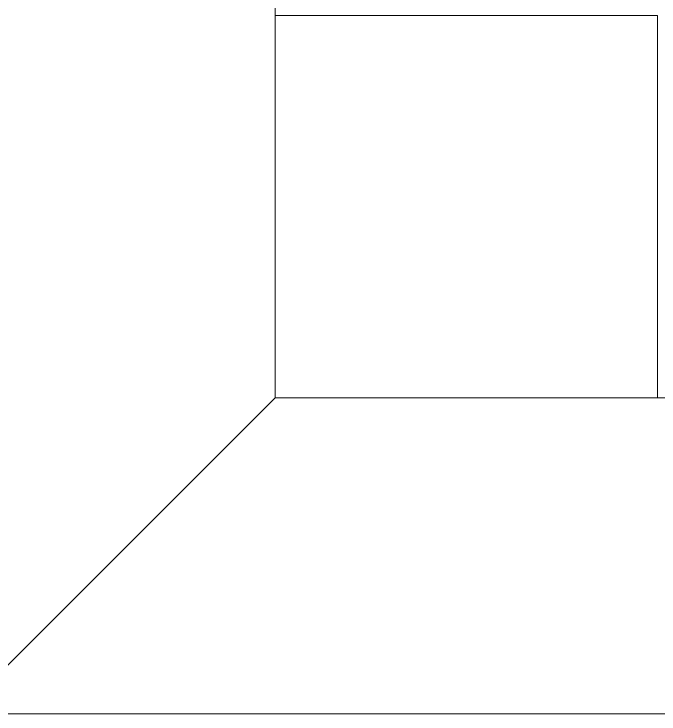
# Model space of a CAD drawing. Header units: millimetres. Extents: x 0 to 59350, y 0 to 29700.
# Drawn here: x 13650.1 to 13762.2, y 9303.1 to 9424.9 of the extents above; entities that cross this region are included whole.
import ezdxf

# ---------------------------------------------------------------- set-up
doc = ezdxf.new("R2010")
doc.units = ezdxf.units.MM
doc.layers.add('Standard', color=7, linetype='Continuous', lineweight=25)

msp = doc.modelspace()

# ---------------------------------------------------------------- linework, layer by layer
at = {"layer": 'Standard', "color": 59, "linetype": 'Continuous', "lineweight": 18}
for p, q in [((13695.5, 9358.12), (13695.5, 12664.62)), ((13695.5, 12664.62), (13695.5, 9358.12)), ((13640.49, 9303.11), (13695.5, 9358.12)), ((13695.5, 9358.12), (13640.49, 9303.11)), ((13695.49, 9358.11), (13640.49, 9303.11)), ((13640.49, 9303.11), (13695.49, 9358.11)), ((15165.49, 9358.12), (13695.49, 9358.11)), ((13695.49, 9358.11), (15165.49, 9358.12)), ((13640.49, 9303.11), (15165.49, 9303.11)), ((15165.49, 9303.11), (13640.49, 9303.11))]:
    msp.add_line(p, q, dxfattribs=at)
at = {"layer": 'Standard', "color": 51, "linetype": 'Continuous', "lineweight": 18}
for p, q in [((13695.49, 9424.61), (13695.49, 9358.11)), ((13761.99, 9424.61), (13695.49, 9424.61)), ((13695.49, 9358.11), (13695.49, 9424.61)), ((13695.49, 9424.61), (13761.99, 9424.61)), ((13761.99, 9358.11), (13761.99, 9424.61)), ((13761.99, 9424.61), (13761.99, 9358.11)), ((13695.49, 9358.11), (13761.99, 9358.11)), ((13761.99, 9358.11), (13695.49, 9358.11))]:
    msp.add_line(p, q, dxfattribs=at)

doc.saveas('drawing.dxf')
